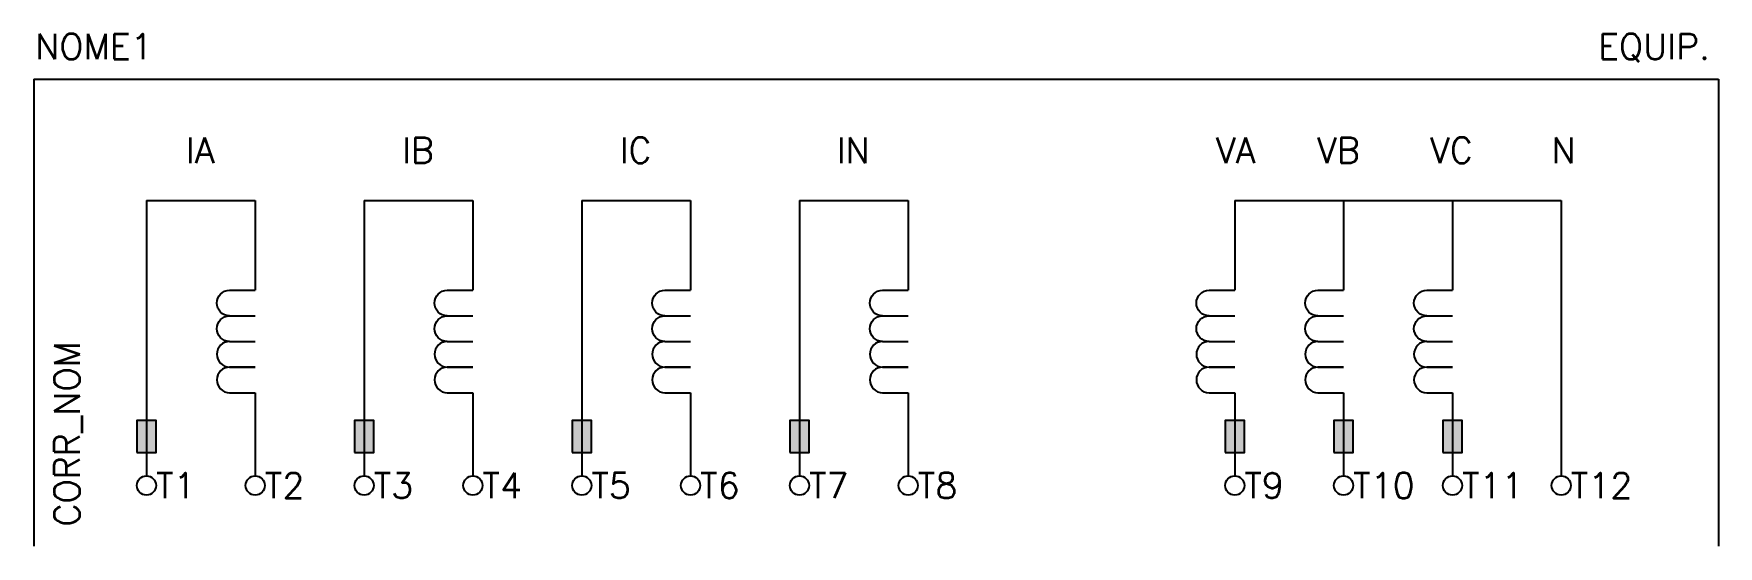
# Model space of a CAD drawing. Extents: x 390 to 522, y 194 to 234.
import ezdxf
from ezdxf.enums import TextEntityAlignment as Align

# ---------------------------------------------------------------- set-up
doc = ezdxf.new("R2010")
doc.units = 0
doc.header["$MEASUREMENT"] = 0
doc.layers.get('0').update_dxf_attribs({"linetype": 'CONTINUOUS'})
doc.styles.add('ROMANS', font='romans')

# ---------------------------------------------------------------- blocks, each defined once
blk = doc.blocks.new('RETANG')
at = {"color": 0}
blk.add_lwpolyline([(2.5, 0), (2.5, 1.5), (0, 1.5), (0, 0)], close=True, dxfattribs=at)
blk.add_solid([(0, 0), (0, 1.5), (2.5, 0), (2.5, 1.5)], dxfattribs=at)
blk = doc.blocks.new('A$C3C8C5FFC')
at = {"color": 0}
for p, q in [((0, 0), (0, -21.5)), ((0, 0), (8.5, 0)), ((8.5, 0), (8.5, -7)), ((8.5, -15), (8.5, -21.5))]:
    blk.add_line(p, q, dxfattribs=at)
for p, q in [((6.5, -7), (8.5, -7)), ((6.5, -9), (8.5, -9)), ((6.5, -11), (8.5, -11)), ((6.5, -11), (8.5, -11)), ((6.5, -13), (8.5, -13)), ((8.5, -13), (6.5, -13)), ((6.5, -15), (8.5, -15))]:
    blk.add_line(p, q)
for points in [[(6.5, -9, -1), (6.5, -7), (8.5, -7)], [(6.5, -11, -1), (6.5, -9), (8.5, -9)], [(6.5, -13, 1), (6.5, -15), (8.5, -15)]]:
    blk.add_lwpolyline(points, format="xyb")
blk.add_arc((6.5, -12), 1, 90, 270)
at = {"rotation": 270}
blk.add_blockref('RETANG', (-0.75, -17.16), dxfattribs=at)
blk = doc.blocks.new('A$C67FE0BDB')
at = {"color": 0}
for p, q in [((0, 0), (0, -7)), ((0, -15), (0, -21.5))]:
    blk.add_line(p, q, dxfattribs=at)
for p, q in [((-2, -7), (0, -7)), ((-2, -9), (0, -9)), ((-2, -11), (0, -11)), ((-2, -11), (0, -11)), ((-2, -13), (0, -13)), ((0, -13), (-2, -13)), ((-2, -15), (0, -15))]:
    blk.add_line(p, q)
for points in [[(-2, -9, -1), (-2, -7), (0, -7)], [(-2, -11, -1), (-2, -9), (0, -9)], [(-2, -13, 1), (-2, -15), (0, -15)]]:
    blk.add_lwpolyline(points, format="xyb")
blk.add_arc((-2, -12), 1, 90, 270)

msp = doc.modelspace()

# ---------------------------------------------------------------- linework, layer by layer
at = {"color": 0}
for p, q in [((390.15, 230.11), (521.72, 230.11)), ((390.15, 230.11), (390.15, 193.61)), ((521.72, 230.11), (521.72, 193.61)), ((398.95, 220.61), (398.95, 199.11)), ((398.95, 220.61), (407.45, 220.61)), ((407.45, 220.61), (407.45, 213.61)), ((483.95, 220.61), (492.45, 220.61)), ((483.95, 220.61), (483.95, 213.61)), ((492.45, 220.61), (492.45, 213.61)), ((492.45, 220.61), (500.95, 220.61)), ((500.95, 220.61), (500.95, 213.61)), ((500.95, 220.61), (509.45, 220.61)), ((509.45, 220.61), (509.45, 199.11)), ((407.45, 205.61), (407.45, 199.11)), ((483.95, 205.61), (483.95, 199.11)), ((492.45, 205.61), (492.45, 199.11)), ((500.95, 205.61), (500.95, 199.11))]:
    msp.add_line(p, q, dxfattribs=at)
for p, q in [((405.45, 213.61), (407.45, 213.61)), ((481.95, 213.61), (483.95, 213.61)), ((490.45, 213.61), (492.45, 213.61)), ((498.95, 213.61), (500.95, 213.61)), ((405.45, 211.61), (407.45, 211.61)), ((481.95, 211.61), (483.95, 211.61)), ((490.45, 211.61), (492.45, 211.61)), ((498.95, 211.61), (500.95, 211.61)), ((405.45, 209.61), (407.45, 209.61)), ((405.45, 209.61), (407.45, 209.61)), ((481.95, 209.61), (483.95, 209.61)), ((481.95, 209.61), (483.95, 209.61)), ((490.45, 209.61), (492.45, 209.61)), ((490.45, 209.61), (492.45, 209.61)), ((498.95, 209.61), (500.95, 209.61)), ((498.95, 209.61), (500.95, 209.61)), ((405.45, 207.61), (407.45, 207.61)), ((407.45, 207.61), (405.45, 207.61)), ((481.95, 207.61), (483.95, 207.61)), ((483.95, 207.61), (481.95, 207.61)), ((490.45, 207.61), (492.45, 207.61)), ((492.45, 207.61), (490.45, 207.61)), ((498.95, 207.61), (500.95, 207.61)), ((500.95, 207.61), (498.95, 207.61)), ((405.45, 205.61), (407.45, 205.61)), ((481.95, 205.61), (483.95, 205.61)), ((490.45, 205.61), (492.45, 205.61)), ((498.95, 205.61), (500.95, 205.61))]:
    msp.add_line(p, q)
for points in [[(405.45, 211.61, -1), (405.45, 213.61), (407.45, 213.61)], [(481.95, 211.61, -1), (481.95, 213.61), (483.95, 213.61)], [(490.45, 211.61, -1), (490.45, 213.61), (492.45, 213.61)], [(498.95, 211.61, -1), (498.95, 213.61), (500.95, 213.61)], [(405.45, 209.61, -1), (405.45, 211.61), (407.45, 211.61)], [(481.95, 209.61, -1), (481.95, 211.61), (483.95, 211.61)], [(490.45, 209.61, -1), (490.45, 211.61), (492.45, 211.61)], [(498.95, 209.61, -1), (498.95, 211.61), (500.95, 211.61)], [(405.45, 207.61, 1), (405.45, 205.61), (407.45, 205.61)], [(481.95, 207.61, 1), (481.95, 205.61), (483.95, 205.61)], [(490.45, 207.61, 1), (490.45, 205.61), (492.45, 205.61)], [(498.95, 207.61, 1), (498.95, 205.61), (500.95, 205.61)]]:
    msp.add_lwpolyline(points, format="xyb")
for centre in [(398.95, 198.36), (407.45, 198.36), (415.95, 198.36), (424.45, 198.36), (432.95, 198.36), (441.45, 198.36), (449.95, 198.36), (458.45, 198.36), (483.95, 198.36), (492.45, 198.36), (500.95, 198.36), (509.45, 198.36)]:
    msp.add_circle(centre, 0.75, dxfattribs=at)
for centre in [(405.45, 208.61), (481.95, 208.61), (490.45, 208.61), (498.95, 208.61)]:
    msp.add_arc(centre, 1, 90, 270)

# ---------------------------------------------------------------- block references
for name, p in [('A$C3C8C5FFC', (415.95, 220.61)), ('A$C3C8C5FFC', (432.95, 220.61)), ('A$C3C8C5FFC', (449.95, 220.61)), ('A$C67FE0BDB', (483.95, 220.61)), ('A$C67FE0BDB', (492.45, 220.61)), ('A$C67FE0BDB', (500.95, 220.61))]:
    msp.add_blockref(name, p)
at = {"rotation": 270}
for p in [(398.2, 203.45), (483.2, 203.45), (491.7, 203.45), (500.2, 203.45)]:
    msp.add_blockref('RETANG', p, dxfattribs=at)

# ---------------------------------------------------------------- texts
at = {"style": 'ROMANS'}
for s, p in [('IA', (403.15, 224.55)), ('IB', (420.15, 224.55)), ('IC', (437.15, 224.55)), ('IN', (454.15, 224.55)), ('VA', (484.02, 224.55)), ('VB', (492.04, 224.55)), ('VC', (500.87, 224.55)), ('N', (509.63, 224.55))]:
    msp.add_text(s, height=2, dxfattribs=at).set_placement(p, align=Align.MIDDLE_CENTER)
at = {"lineweight": -3, "style": 'ROMANS'}
msp.add_attdef('NOME1', text='', height=2, dxfattribs=at).set_placement((394.85, 232.65), align=Align.MIDDLE_CENTER)
msp.add_attdef('EQUIP.', text='', height=2, dxfattribs=at).set_placement((521.07, 232.65), align=Align.MIDDLE_RIGHT)
msp.add_attdef('CORR_NOM', text='', height=2, rotation=90, dxfattribs=at).set_placement((392.74, 195.16), align=Align.MIDDLE_LEFT)
for tag, text, p in [('T1', '1', (399.7, 198.36)), ('T2', '2', (408.2, 198.36)), ('T3', '3', (416.7, 198.36)), ('T4', '4', (425.2, 198.36)), ('T5', '5', (433.7, 198.36)), ('T6', '6', (442.2, 198.36)), ('T7', '7', (450.7, 198.36)), ('T8', '8', (459.2, 198.36)), ('T9', '9', (484.7, 198.36)), ('T10', '10', (493.2, 198.36)), ('T11', '11', (501.7, 198.36)), ('T12', '12', (510.2, 198.36))]:
    msp.add_attdef(tag, text=text, height=2, dxfattribs=at).set_placement(p, align=Align.MIDDLE_LEFT)

doc.saveas('drawing.dxf')
